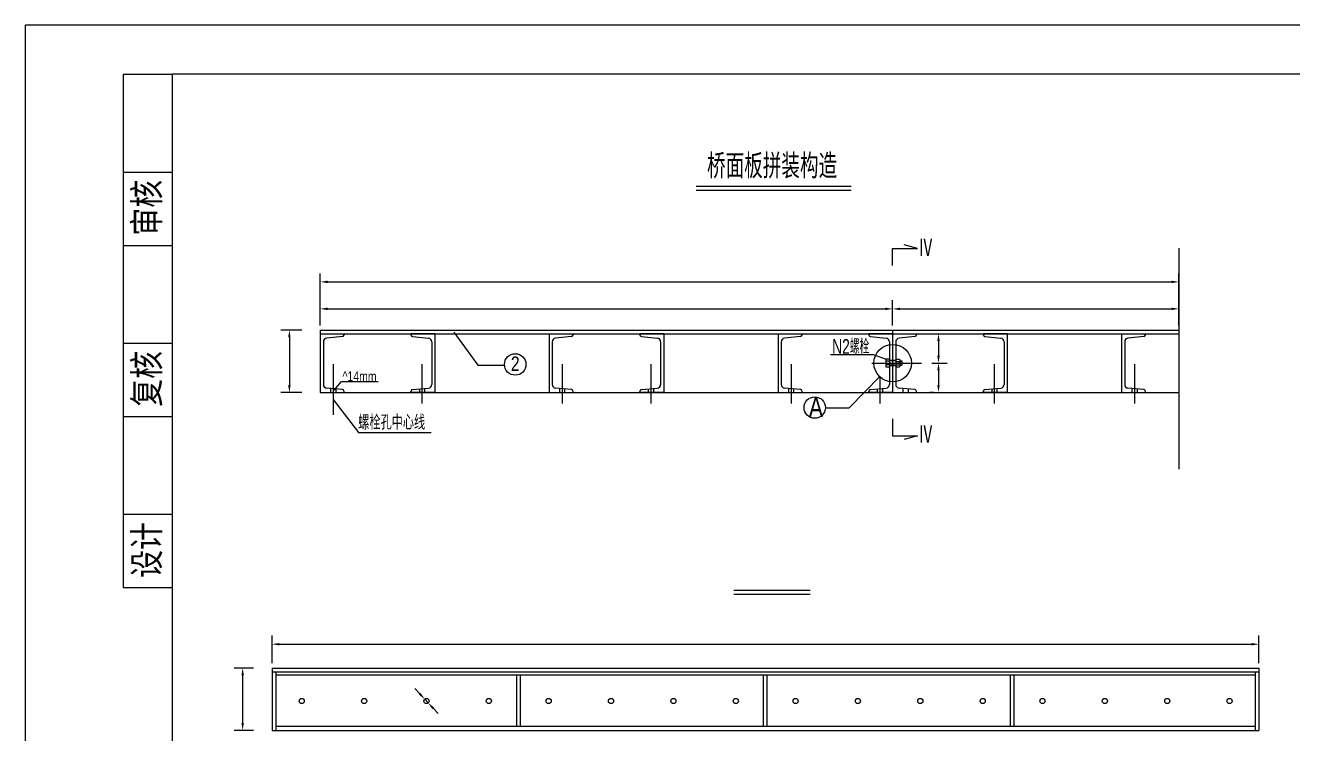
# Model space of a CAD drawing. Header units: millimetres. Extents: x 65 to 987, y -1526 to -1229.
# Drawn here: x 566.6 to 825.6, y -1374.2 to -1229.3 of the extents above; entities that cross this region are included whole.
import ezdxf

# ---------------------------------------------------------------- set-up
doc = ezdxf.new("R2010")
doc.units = ezdxf.units.MM
doc.layers.add('LAYER2', color=2, linetype='Continuous')
doc.styles.add('GGX1', font='romanc.shx', dxfattribs={"bigfont": 'dk.shx'})
doc.styles.get("Standard").update_dxf_attribs({"font": 'stxt.shx', "width": 0.8, "bigfont": 'dk.shx'})
doc.styles.add('STYLE1', font='stxt.shx', dxfattribs={"width": 0.8, "bigfont": 'dk.shx'})
doc.dimstyles.new('ISO-25', dxfattribs={"dimtxt": 2.5, "dimasz": 2.5, "dimexe": 1.25, "dimexo": 0.625, "dimtad": 1, "dimtxsty": 'Standard', "dimcen": 2.5, "dimadec": 0, "dimazin": 0, "dimtfac": 1, "dimtmove": 0, "dimatfit": 3, "dimfxl": 0, "dimarcsym": 0})

# ---------------------------------------------------------------- blocks, each defined once
blk = doc.blocks.new('*D70')
at = {"color": 2, "linetype": 'ByBlock'}
for p, q in [((612.34, -1282.91), (612.34, -1277.79)), ((613.84, -1279.54), (727.84, -1279.54)), ((729.34, -1282.91), (729.34, -1277.79))]:
    blk.add_line(p, q, dxfattribs=at)
for points in [[(613.84, -1279.29), (613.84, -1279.79), (612.34, -1279.54)], [(727.84, -1279.29), (727.84, -1279.79), (729.34, -1279.54)]]:
    blk.add_solid(points, dxfattribs=at)
at = {"layer": 'DEFPOINTS', "color": 0, "linetype": 'ByBlock'}
for p in [(729.34, -1279.54), (612.34, -1283.91), (729.34, -1283.91)]:
    blk.add_point(p, dxfattribs=at)
blk = doc.blocks.new('*D71')
at = {"color": 2, "linetype": 'ByBlock'}
for p, q in [((788.72, -1282.91), (788.72, -1277.79)), ((790.22, -1279.54), (845.72, -1279.54)), ((847.22, -1282.91), (847.22, -1277.79))]:
    blk.add_line(p, q, dxfattribs=at)
for points in [[(790.22, -1279.29), (790.22, -1279.79), (788.72, -1279.54)], [(845.72, -1279.29), (845.72, -1279.79), (847.22, -1279.54)]]:
    blk.add_solid(points, dxfattribs=at)
at = {"layer": 'DEFPOINTS', "color": 0, "linetype": 'ByBlock'}
for p in [(847.22, -1279.54), (788.72, -1283.91), (847.22, -1283.91)]:
    blk.add_point(p, dxfattribs=at)
blk = doc.blocks.new('*D73')
at = {"color": 2}
for p, q in [((626.85, -1286.34), (626.85, -1280.07)), ((628.35, -1281.82), (800.85, -1281.82)), ((802.35, -1286.34), (802.35, -1280.07))]:
    blk.add_line(p, q, dxfattribs=at)
for points in [[(628.35, -1281.57), (628.35, -1282.07), (626.85, -1281.82)], [(800.85, -1281.57), (800.85, -1282.07), (802.35, -1281.82)]]:
    blk.add_solid(points, dxfattribs=at)
at = {"layer": 'DEFPOINTS', "color": 0}
for p in [(802.35, -1281.82), (626.85, -1287.34), (802.35, -1287.34)]:
    blk.add_point(p, dxfattribs=at)
blk = doc.blocks.new('*D74')
at = {"color": 2}
for p, q in [((751.89, -1292.43), (754.97, -1292.43)), ((753.22, -1293.93), (753.22, -1296.93)), ((751.89, -1298.43), (754.97, -1298.43))]:
    blk.add_line(p, q, dxfattribs=at)
for points in [[(752.97, -1293.93), (753.47, -1293.93), (753.22, -1292.43)], [(752.97, -1296.93), (753.47, -1296.93), (753.22, -1298.43)]]:
    blk.add_solid(points, dxfattribs=at)
at = {"layer": 'DEFPOINTS', "color": 0}
for p in [(750.89, -1292.43), (750.89, -1298.43), (753.22, -1298.43)]:
    blk.add_point(p, dxfattribs=at)
blk = doc.blocks.new('*D75')
at = {"color": 2}
for p, q in [((753.22, -1299.93), (753.22, -1302.93)), ((752.22, -1304.43), (751.47, -1304.43))]:
    blk.add_line(p, q, dxfattribs=at)
for points in [[(752.97, -1299.93), (753.47, -1299.93), (753.22, -1298.43)], [(752.97, -1302.93), (753.47, -1302.93), (753.22, -1304.43)]]:
    blk.add_solid(points, dxfattribs=at)
at = {"layer": 'DEFPOINTS', "color": 0}
for p in [(750.89, -1298.43), (753.22, -1304.43), (753.22, -1304.43)]:
    blk.add_point(p, dxfattribs=at)
blk = doc.blocks.new('*D76')
at = {"color": 2, "lineweight": -2}
for p, q in [((616.98, -1359.77), (616.98, -1354.17)), ((818.73, -1359.77), (818.73, -1354.17)), ((618.48, -1355.92), (817.23, -1355.92))]:
    blk.add_line(p, q, dxfattribs=at)
at = {"color": 2}
for points in [[(618.48, -1355.67), (618.48, -1356.17), (616.98, -1355.92)], [(817.23, -1355.67), (817.23, -1356.17), (818.73, -1355.92)]]:
    blk.add_solid(points, dxfattribs=at)
at = {"layer": 'DEFPOINTS', "color": 0}
for p in [(818.73, -1355.92), (616.98, -1360.77), (818.73, -1360.77)]:
    blk.add_point(p, dxfattribs=at)
blk = doc.blocks.new('*D80')
at = {"color": 2}
for p, q in [((623.05, -1291.68), (618.78, -1291.68)), ((620.53, -1293.18), (620.53, -1302.93)), ((623.05, -1304.43), (618.78, -1304.43))]:
    blk.add_line(p, q, dxfattribs=at)
for points in [[(620.28, -1293.18), (620.78, -1293.18), (620.53, -1291.68)], [(620.28, -1302.93), (620.78, -1302.93), (620.53, -1304.43)]]:
    blk.add_solid(points, dxfattribs=at)
at = {"layer": 'DEFPOINTS', "color": 0}
for p in [(624.05, -1291.68), (620.53, -1304.43), (624.05, -1304.43)]:
    blk.add_point(p, dxfattribs=at)
blk = doc.blocks.new('*D81')
at = {"color": 2}
for p, q in [((613.18, -1360.79), (609.23, -1360.79)), ((610.98, -1362.29), (610.98, -1372.04)), ((613.18, -1373.54), (609.23, -1373.54))]:
    blk.add_line(p, q, dxfattribs=at)
for points in [[(610.73, -1362.29), (611.23, -1362.29), (610.98, -1360.79)], [(610.73, -1372.04), (611.23, -1372.04), (610.98, -1373.54)]]:
    blk.add_solid(points, dxfattribs=at)
at = {"layer": 'DEFPOINTS', "color": 0}
for p in [(614.18, -1360.79), (610.98, -1373.54), (614.18, -1373.54)]:
    blk.add_point(p, dxfattribs=at)
blk = doc.blocks.new('*D134')
at = {"color": 2}
for p, q in [((647.18, -1366.06), (646.16, -1364.96)), ((648.2, -1367.16), (648.91, -1367.93)), ((649.93, -1369.03), (650.95, -1370.12))]:
    blk.add_line(p, q, dxfattribs=at)
for points in [[(647.36, -1365.89), (646.99, -1366.23), (648.2, -1367.16)], [(650.12, -1368.86), (649.75, -1369.2), (648.91, -1367.93)]]:
    blk.add_solid(points, dxfattribs=at)
at = {"layer": 'DEFPOINTS', "color": 0}
for p in [(648.2, -1367.16), (648.91, -1367.93)]:
    blk.add_point(p, dxfattribs=at)

msp = doc.modelspace()

# ---------------------------------------------------------------- linework, layer by layer
at = {"color": 6, "linetype": 'Continuous'}
for p, q in [((596.55927, -1239.34463), (596.55927, -1516.34463)), ((976.55927, -1239.34463), (596.55927, -1239.34463))]:
    msp.add_line(p, q, dxfattribs=at)
at = {"color": 2, "linetype": 'Continuous'}
for p, q in [((596.55927, -1239.34463), (596.55927, -1239.34463)), ((742.42697, -1297.82956), (742.42697, -1299.02963)), ((743.17697, -1297.60456), (742.53947, -1297.60456)), ((743.17697, -1297.60456), (743.17697, -1299.25456)), ((744.47854, -1297.65014), (745.24354, -1297.65014)), ((744.47854, -1297.65014), (744.47854, -1299.20898)), ((744.47854, -1297.75456), (744.47854, -1299.10456)), ((743.17708, -1299.25464), (742.53943, -1299.25464)), ((743.17697, -1298.05456), (742.53947, -1298.05456)), ((743.17697, -1298.80456), (742.53947, -1298.80456)), ((743.17697, -1298.95456), (743.17697, -1299.25456)), ((744.47854, -1297.97956), (743.25197, -1297.97956)), ((744.47854, -1298.87956), (743.25197, -1298.87956)), ((744.47854, -1298.07528), (745.24354, -1298.07528)), ((744.47854, -1298.78384), (745.24354, -1298.78384)), ((744.47854, -1299.20898), (745.24372, -1299.20898)), ((745.37854, -1297.86271), (745.37854, -1298.99641)), ((745.37854, -1297.98009), (745.71497, -1297.98009)), ((745.37854, -1298.88009), (745.71497, -1298.88009)), ((745.71497, -1297.98009), (745.71497, -1298.88009))]:
    msp.add_line(p, q, dxfattribs=at)
for p, q in [((703.71155, -1262.21276), (735.35254, -1262.21276)), ((711.36713, -1344.85526), (727.00227, -1344.85526))]:
    msp.add_line(p, q)
at = {"color": 2}
for p, q in [((703.71155, -1263.02728), (735.35254, -1263.02728)), ((654.17419, -1292.07134), (659.03359, -1298.8231)), ((659.03359, -1298.8231), (664.50041, -1298.8231)), ((629.69383, -1303.93947), (631.16705, -1302.16644)), ((631.16705, -1302.16644), (638.65574, -1302.16644)), ((628.94735, -1303.61425), (628.94735, -1304.42956)), ((629.99735, -1303.71925), (629.99735, -1304.42956)), ((647.09735, -1303.71925), (647.09735, -1304.42956)), ((648.14735, -1303.61425), (648.14735, -1304.42956)), ((675.74735, -1303.61425), (675.74735, -1304.42956)), ((676.79735, -1303.71925), (676.79735, -1304.42956)), ((693.89735, -1303.71925), (693.89735, -1304.42956)), ((694.94735, -1303.61425), (694.94735, -1304.42956)), ((722.54735, -1303.61425), (722.54735, -1304.42956)), ((723.59735, -1303.71925), (723.59735, -1304.42956)), ((740.69735, -1303.71925), (740.69735, -1304.42956)), ((741.74735, -1303.61425), (741.74735, -1304.42956)), ((745.94735, -1303.61425), (745.94735, -1304.42956)), ((746.99735, -1303.71925), (746.99735, -1304.42956)), ((764.09735, -1303.71925), (764.09735, -1304.42956)), ((765.14735, -1303.61425), (765.14735, -1304.42956)), ((792.74735, -1303.61425), (792.74735, -1304.42956)), ((793.79735, -1303.71925), (793.79735, -1304.42956)), ((629.47235, -1305.84503), (634.66779, -1312.60562)), ((634.66779, -1312.60562), (649.52981, -1312.60562)), ((711.36713, -1345.66978), (727.00227, -1345.66978))]:
    msp.add_line(p, q, dxfattribs=at)
at = {"color": 3}
for p, q in [((802.34735, -1274.89275), (802.34735, -1320.13048)), ((629.47235, -1298.6608), (629.47235, -1308.99365)), ((647.62235, -1298.6608), (647.62235, -1306.66697)), ((676.27235, -1298.6608), (676.27235, -1306.66697)), ((694.42235, -1298.6608), (694.42235, -1306.66697)), ((723.07235, -1298.6608), (723.07235, -1306.66697)), ((739.57218, -1298.4296), (749.73316, -1298.4296)), ((764.62235, -1298.6608), (764.62235, -1306.66697)), ((793.27235, -1298.6608), (793.27235, -1306.66697)), ((741.22235, -1301.17796), (741.22235, -1306.66697))]:
    msp.add_line(p, q, dxfattribs=at)
at = {"color": 7}
for p, q in [((626.84735, -1291.67956), (743.84735, -1291.67956)), ((626.84735, -1291.67956), (743.84735, -1291.67956)), ((626.84735, -1291.67956), (626.84735, -1304.42956)), ((626.84735, -1292.42956), (743.84735, -1292.42956)), ((626.84735, -1292.42956), (626.84735, -1304.42956)), ((743.84735, -1291.67956), (743.84735, -1304.42956)), ((743.84735, -1291.67956), (802.34735, -1291.67956)), ((743.84735, -1291.67956), (802.34735, -1291.67956)), ((743.84735, -1291.67956), (743.84735, -1304.42956)), ((743.84735, -1292.42956), (802.34735, -1292.42956)), ((743.84735, -1292.42956), (743.84735, -1304.42956)), ((626.84735, -1304.42956), (743.84735, -1304.42956)), ((743.84735, -1304.42956), (802.34735, -1304.42956)), ((616.97931, -1360.79172), (818.72931, -1360.79172)), ((616.97931, -1360.79172), (616.97931, -1373.54172)), ((616.97931, -1361.54172), (818.72931, -1361.54172)), ((617.72931, -1361.54172), (617.72931, -1373.54172)), ((817.97931, -1361.54172), (817.97931, -1373.54172)), ((818.72931, -1360.79172), (818.72931, -1373.54172)), ((616.97931, -1373.54172), (818.72931, -1373.54172))]:
    msp.add_line(p, q, dxfattribs=at)
at = {"color": 1}
for p, q in [((626.84735, -1292.42956), (631.72235, -1292.42956)), ((631.72235, -1292.42956), (631.72235, -1292.628)), ((645.37235, -1292.42956), (645.37235, -1292.628)), ((650.24735, -1292.42956), (645.37235, -1292.42956)), ((650.24735, -1292.42956), (650.24735, -1304.42956)), ((673.64735, -1292.42956), (673.64735, -1304.42956)), ((673.64735, -1292.42956), (673.64735, -1304.42956)), ((673.64735, -1292.42956), (678.52235, -1292.42956)), ((678.52235, -1292.42956), (678.52235, -1292.628)), ((692.17235, -1292.42956), (692.17235, -1292.628)), ((697.04735, -1292.42956), (692.17235, -1292.42956)), ((697.04735, -1292.42956), (697.04735, -1304.42956)), ((720.44735, -1292.42956), (720.44735, -1304.42956)), ((720.44735, -1292.42956), (720.44735, -1304.42956)), ((720.44735, -1292.42956), (725.32235, -1292.42956)), ((725.32235, -1292.42956), (725.32235, -1292.628)), ((743.84735, -1292.42956), (738.97235, -1292.42956)), ((738.97235, -1292.42956), (738.97235, -1292.628)), ((743.84735, -1292.42956), (748.72235, -1292.42956)), ((748.72235, -1292.42956), (748.72235, -1292.628)), ((767.24735, -1292.42956), (762.37235, -1292.42956)), ((762.37235, -1292.42956), (762.37235, -1292.628)), ((767.24735, -1292.42956), (767.24735, -1304.42956)), ((790.64735, -1292.42956), (790.64735, -1304.42956)), ((790.64735, -1292.42956), (790.64735, -1304.42956)), ((790.64735, -1292.42956), (795.52235, -1292.42956)), ((795.52235, -1292.42956), (795.52235, -1292.628)), ((627.47854, -1294.07049), (627.47854, -1302.78863)), ((631.38466, -1293.00114), (628.15391, -1293.32421)), ((645.71003, -1293.00114), (648.94079, -1293.32421)), ((649.61616, -1294.07049), (649.61616, -1302.78863)), ((674.27854, -1294.07049), (674.27854, -1302.78863)), ((678.18466, -1293.00114), (674.95391, -1293.32421)), ((692.51003, -1293.00114), (695.74079, -1293.32421)), ((696.41616, -1294.07049), (696.41616, -1302.78863)), ((721.07854, -1294.07049), (721.07854, -1302.78863)), ((724.98466, -1293.00114), (721.75391, -1293.32421)), ((739.31003, -1293.00114), (742.54079, -1293.32421)), ((743.21616, -1294.07049), (743.21616, -1302.78863)), ((744.47854, -1294.07049), (744.47854, -1302.78863)), ((748.38466, -1293.00114), (745.15391, -1293.32421)), ((762.71003, -1293.00114), (765.94079, -1293.32421)), ((766.61616, -1294.07049), (766.61616, -1302.78863)), ((791.27854, -1294.07049), (791.27854, -1302.78863)), ((795.18466, -1293.00114), (791.95391, -1293.32421)), ((744.47854, -1297.90456), (743.21616, -1297.90456)), ((744.47854, -1298.95456), (743.21616, -1298.95456)), ((626.84735, -1304.42956), (631.72235, -1304.42956)), ((631.38466, -1303.85798), (628.15391, -1303.53491)), ((631.72235, -1304.42956), (631.72235, -1304.23112)), ((645.37235, -1304.42956), (645.37235, -1304.23112)), ((650.24735, -1304.42956), (645.37235, -1304.42956)), ((645.71003, -1303.85798), (648.94079, -1303.53491)), ((673.64735, -1304.42956), (678.52235, -1304.42956)), ((678.18466, -1303.85798), (674.95391, -1303.53491)), ((678.52235, -1304.42956), (678.52235, -1304.23112)), ((692.17235, -1304.42956), (692.17235, -1304.23112)), ((697.04735, -1304.42956), (692.17235, -1304.42956)), ((692.51003, -1303.85798), (695.74079, -1303.53491)), ((720.44735, -1304.42956), (725.32235, -1304.42956)), ((724.98466, -1303.85798), (721.75391, -1303.53491)), ((725.32235, -1304.42956), (725.32235, -1304.23112)), ((738.97235, -1304.42956), (738.97235, -1304.23112)), ((743.84735, -1304.42956), (738.97235, -1304.42956)), ((739.31003, -1303.85798), (742.54079, -1303.53491)), ((743.84735, -1304.42956), (748.72235, -1304.42956)), ((748.38466, -1303.85798), (745.15391, -1303.53491)), ((748.72235, -1304.42956), (748.72235, -1304.23112)), ((762.37235, -1304.42956), (762.37235, -1304.23112)), ((767.24735, -1304.42956), (762.37235, -1304.42956)), ((762.71003, -1303.85798), (765.94079, -1303.53491)), ((790.64735, -1304.42956), (795.52235, -1304.42956)), ((795.18466, -1303.85798), (791.95391, -1303.53491)), ((795.52235, -1304.42956), (795.52235, -1304.23112)), ((817.97931, -1362.27483), (617.72931, -1362.27483)), ((667.04181, -1372.77891), (667.04181, -1362.27483)), ((667.79181, -1372.77891), (667.79181, -1362.27483)), ((717.47931, -1372.77891), (717.47931, -1362.27483)), ((718.22931, -1372.77891), (718.22931, -1362.27483)), ((767.91681, -1372.77891), (767.91681, -1362.27483)), ((768.66681, -1372.77891), (768.66681, -1362.27483)), ((817.97931, -1372.77891), (617.72931, -1372.77891))]:
    msp.add_line(p, q, dxfattribs=at)
at = {"color": 2, "linetype": 'Continuous'}
for points in [[(566.55927, -1526.34463), (566.55927, -1229.34463)], [(986.55927, -1229.34463), (566.55927, -1229.34463)], [(586.55927, -1259.34463), (596.55927, -1259.34463), (596.55927, -1259.34463)], [(586.55927, -1274.34463), (596.55927, -1274.34463), (596.55927, -1274.34463)], [(586.55927, -1294.34463), (596.55927, -1294.34463), (596.55927, -1294.34463)], [(586.55927, -1309.34463), (596.55927, -1309.34463), (596.55927, -1309.34463)], [(586.55927, -1329.34463), (596.55927, -1329.34463), (596.55927, -1329.34463)]]:
    msp.add_lwpolyline(points, dxfattribs=at)
at = {"color": 7, "linetype": 'Continuous'}
for points in [[(586.55927, -1239.34463), (586.55927, -1344.34463), (586.55927, -1344.34463)], [(586.55927, -1239.34463), (596.55927, -1239.34463), (596.55927, -1239.34463)], [(586.55927, -1344.34463), (596.55927, -1344.34463), (596.55927, -1344.34463)]]:
    msp.add_lwpolyline(points, dxfattribs=at)
at = {"color": 2}
msp.add_circle((666.6973, -1298.70435), 2.2001, dxfattribs=at)
at = {"color": 7}
for centre in [(623.05431, -1367.54172), (635.80431, -1367.54172), (648.55431, -1367.54172), (661.30431, -1367.54172), (673.52931, -1367.54172), (686.27931, -1367.54172), (699.02931, -1367.54172), (711.77931, -1367.54172), (724.00431, -1367.54172), (736.75431, -1367.54172), (749.50431, -1367.54172), (762.25431, -1367.54172), (774.47931, -1367.54172), (787.22931, -1367.54172), (799.97931, -1367.54172), (812.72931, -1367.54172)]:
    msp.add_circle(centre, 0.525, dxfattribs=at)
at = {"color": 1}
for centre, radius, start, end in [((631.34735, -1292.628), 0.375, 275.7105931, 0), ((645.74735, -1292.628), 0.375, 180, 264.2894069), ((678.14735, -1292.628), 0.375, 275.7105931, 0), ((692.54735, -1292.628), 0.375, 180, 264.2894069), ((724.94735, -1292.628), 0.375, 275.7105931, 0), ((739.34735, -1292.628), 0.375, 180, 264.2894069), ((748.34735, -1292.628), 0.375, 275.7105931, 0), ((762.74735, -1292.628), 0.375, 180, 264.2894069), ((795.14735, -1292.628), 0.375, 275.7105931, 0), ((628.22854, -1294.07049), 0.75, 95.7105931, 180), ((648.86616, -1294.07049), 0.75, 0, 84.2894069), ((675.02854, -1294.07049), 0.75, 95.7105931, 180), ((695.66616, -1294.07049), 0.75, 0, 84.2894069), ((721.82854, -1294.07049), 0.75, 95.7105931, 180), ((742.46616, -1294.07049), 0.75, 0, 84.2894069), ((745.22854, -1294.07049), 0.75, 95.7105931, 180), ((765.86616, -1294.07049), 0.75, 0, 84.2894069), ((792.02854, -1294.07049), 0.75, 95.7105931, 180), ((628.22854, -1302.78863), 0.75, 180, 264.2894069), ((648.86616, -1302.78863), 0.75, 275.7105931, 0), ((675.02854, -1302.78863), 0.75, 180, 264.2894069), ((695.66616, -1302.78863), 0.75, 275.7105931, 0), ((721.82854, -1302.78863), 0.75, 180, 264.2894069), ((742.46616, -1302.78863), 0.75, 275.7105931, 0), ((745.22854, -1302.78863), 0.75, 180, 264.2894069), ((765.86616, -1302.78863), 0.75, 275.7105931, 0), ((792.02854, -1302.78863), 0.75, 180, 264.2894069), ((631.34735, -1304.23112), 0.375, 0, 84.2894069), ((645.74735, -1304.23112), 0.375, 95.7105931, 180), ((678.14735, -1304.23112), 0.375, 0, 84.2894069), ((692.54735, -1304.23112), 0.375, 95.7105931, 180), ((724.94735, -1304.23112), 0.375, 0, 84.2894069), ((739.34735, -1304.23112), 0.375, 95.7105931, 180), ((748.34735, -1304.23112), 0.375, 0, 84.2894069), ((762.74735, -1304.23112), 0.375, 95.7105931, 180), ((795.14735, -1304.23112), 0.375, 0, 84.2894069)]:
    msp.add_arc(centre, radius, start, end, dxfattribs=at)
at = {"color": 2, "linetype": 'Continuous'}
for centre, radius, start, end in [((742.70822, -1297.82956), 0.28125, 126.869, 233.131), ((742.70814, -1299.02963), 0.28124, 126.856, 233.138), ((743.10819, -1298.42963), 0.68121, 146.597, 213.4), ((743.25197, -1297.90456), 0.075, 180, 270), ((743.25197, -1298.95456), 0.075, 90, 180)]:
    msp.add_arc(centre, radius, start, end, dxfattribs=at)
at = {"color": 2, "linetype": 'Continuous', "extrusion": (0, 0, -1)}
for centre, major_axis, start_param, end_param in [((745.04104, -1297.86271), (-0.3375, 0), 2.214281769, 4.068886085), ((745.04113, -1298.99641), (-0.33748, 0), 2.214054876, 4.069043165), ((744.56116, -1298.42956), (-0.81745, 0), 2.558600324, 3.724532624)]:
    msp.add_ellipse(centre, major_axis=major_axis, ratio=0.787295452, start_param=start_param, end_param=end_param, dxfattribs=at)
at = {"layer": 'DEFPOINTS', "color": 0, "linetype": 'ByBlock'}
msp.add_point((616.97931, -1360.79172), dxfattribs=at)
at = {"layer": 'LAYER2', "color": 2}
for p, q in [((748.93314, -1275.01101), (746.2328, -1274.24035)), ((743.81751, -1275.01101), (748.93314, -1275.01101)), ((743.81751, -1278.47622), (743.81751, -1275.01101)), ((731.16025, -1296.66124), (739.83322, -1296.66124)), ((739.83322, -1296.66124), (742.53947, -1297.60456)), ((734.96949, -1307.59258), (741.22235, -1301.17796)), ((730.10166, -1307.59258), (734.96949, -1307.59258)), ((743.81751, -1309.81184), (743.81751, -1313.27705)), ((743.81751, -1313.27705), (748.93314, -1313.27705)), ((748.93314, -1313.27705), (746.2328, -1314.04771))]:
    msp.add_line(p, q, dxfattribs=at)
for centre, radius in [((743.84735, -1298.4296), 3.83943), ((727.91434, -1307.51391), 2.18873)]:
    msp.add_circle(centre, radius, dxfattribs=at)

# ---------------------------------------------------------------- texts
at = {"color": 2, "style": 'STYLE1', "width": 0.8}
msp.add_text('桥面板拼装构造', height=5, dxfattribs=at).set_placement((705.90069, -1260.64206))
at = {"color": 2, "style": 'GGX1'}
for s, p in [('审核', (594.55927, -1272.34463)), ('复核', (594.55927, -1307.34463)), ('设计', (594.55927, -1342.34463))]:
    msp.add_text(s, height=6, rotation=90, dxfattribs=at).set_placement(p)
at = {"color": 2}
for s, height, width, p in [('N2螺栓', 3, 0.7, (731.49566, -1296.52394)), ('2', 3, 0.8, (665.80821, -1300.05058)), ('^ 14mm', 2, 0.8, (631.40442, -1302.12354)), ('螺栓孔中心线', 3, 0.8, (634.60367, -1312.03915))]:
    msp.add_text(s, height=height, dxfattribs=dict(at, width=width)).set_placement(p)
at = {"layer": 'LAYER2', "color": 2, "width": 0.8}
for s, p in [('Ⅳ', (749.07712, -1276.8971)), ('A', (726.73658, -1309.43911)), ('Ⅳ', (749.07712, -1315.08642))]:
    msp.add_text(s, height=4, dxfattribs=at).set_placement(p)

# ---------------------------------------------------------------- dimensions: what is measured, and where the dimension line sits
at = {"color": 2}
dim = msp.add_linear_dim(base=(802.34735, -1281.8233), p1=(626.84735, -1287.33612), p2=(802.34735, -1287.33612), text='4680/2', dimstyle='ISO-25', override={"dimtxt": 2, "dimasz": 1.5, "dimexe": 1.75, "dimexo": 1, "dimgap": 0.75, "dimlfac": 13.333333, "dimclrd": 2, "dimclre": 2, "dimclrt": 2, "dimtmove": 2}, dxfattribs=at)
dim.commit()
dim.dimension.update_dxf_attribs({"geometry": '*D73', "text_midpoint": (714.59735, -1279.93044)})
at = {"color": 7}
for base, p1, p2, text, picture, middle, set_off in [((743.84735, -1287.33612), (626.84735, -1291.70231), (743.84735, -1291.70231), '<>（边板）', '*D70', (685.34735, -1285.58612), (14.50549, -7.7951)), ((802.34735, -1287.33612), (743.84735, -1291.70231), (802.34735, -1291.70231), '1560/2（中板）', '*D71', (773.09735, -1285.44326), (-44.87221, -7.7951))]:
    dim = msp.add_linear_dim(base=base, p1=p1, p2=p2, text=text, dimstyle='ISO-25', override={"dimtxt": 2, "dimasz": 1.5, "dimexe": 1.75, "dimexo": 1, "dimgap": 0.75, "dimlfac": 13.333333, "dimclrd": 2, "dimclre": 2, "dimclrt": 2}, dxfattribs=at)
    dim.commit()
    dim.dimension.update_dxf_attribs({"geometry": picture, "text_midpoint": middle, "insert": set_off})
for base, p1, p2, picture, middle in [((620.52865, -1304.42956), (624.05031, -1291.67956), (624.05031, -1304.42956), '*D80', (618.77865, -1298.05456)), ((610.97618, -1373.54172), (614.18228, -1360.79172), (614.18228, -1373.54172), '*D81', (609.22618, -1367.16672))]:
    dim = msp.add_linear_dim(base=base, p1=p1, p2=p2, angle=90, dimstyle='ISO-25', override={"dimtxt": 2, "dimasz": 1.5, "dimexe": 1.75, "dimexo": 1, "dimgap": 0.75, "dimlfac": 13.333333, "dimclrd": 2, "dimclre": 2, "dimclrt": 2, "dimtmove": 2}, dxfattribs=at)
    dim.commit()
    dim.dimension.update_dxf_attribs({"geometry": picture, "text_midpoint": middle})
at = {"color": 2}
for base, p1, p2, override, picture, middle in [((753.216, -1298.4296), (750.89198, -1292.42956), (750.89198, -1298.4296), {"dimtxt": 2, "dimasz": 1.5, "dimexe": 1.75, "dimexo": 1, "dimgap": 0.75, "dimlfac": 13.333333, "dimclrd": 2, "dimclre": 2, "dimclrt": 2, "dimtmove": 2}, '*D74', (751.466, -1295.42958)), ((753.216, -1304.42956), (750.89198, -1298.4296), (753.216, -1304.42956), {"dimtxt": 2, "dimasz": 1.5, "dimexe": 1.75, "dimexo": 1, "dimgap": 0.75, "dimlfac": 13.333333, "dimse1": 1, "dimclrd": 2, "dimclre": 2, "dimclrt": 2, "dimtmove": 2}, '*D75', (751.466, -1301.42958))]:
    dim = msp.add_linear_dim(base=base, p1=p1, p2=p2, angle=90, dimstyle='ISO-25', override=override, dxfattribs=at)
    dim.commit()
    dim.dimension.update_dxf_attribs({"geometry": picture, "text_midpoint": middle})
at = {"color": 7}
dim = msp.add_linear_dim(base=(818.72931, -1355.92432), p1=(616.97931, -1360.77433), p2=(818.72931, -1360.77433), dimstyle='ISO-25', override={"dimtxt": 2, "dimasz": 1.5, "dimexe": 1.75, "dimexo": 1, "dimgap": 0.75, "dimlfac": 13.333333, "dimclrd": 2, "dimclre": 2, "dimclrt": 2}, dxfattribs=at)
dim.commit()
dim.dimension.update_dxf_attribs({"geometry": '*D76', "text_midpoint": (717.85431, -1354.17432)})
dim = msp.add_diameter_dim_2p(p1=(648.19709, -1367.15698), p2=(648.91153, -1367.92645), dimstyle='ISO-25', override={"dimtxt": 2, "dimasz": 1.5, "dimexe": 1.75, "dimexo": 1, "dimgap": 0.75, "dimlfac": 13.333333, "dimclrd": 2, "dimclre": 2, "dimclrt": 2, "dimtmove": 2}, dxfattribs=at)
dim.commit()
dim.dimension.update_dxf_attribs({"geometry": '*D134', "text_midpoint": (650.20975, -1366.60862), "dimtype": 163})

doc.saveas('drawing.dxf')
